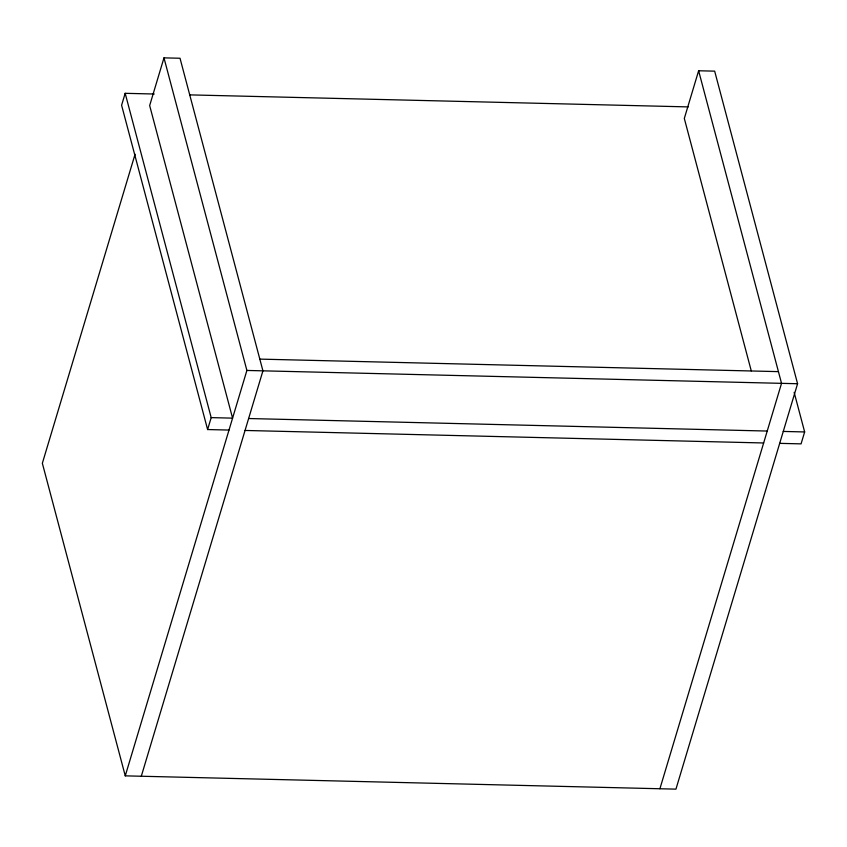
<?xml version="1.0" encoding="UTF-8"?>
<svg xmlns="http://www.w3.org/2000/svg" width="847" height="847" viewBox="0 0 847 847"><rect width="100%" height="100%" fill="white"/><g stroke="black" fill="none" stroke-linecap="round" stroke-linejoin="round"><path stroke-width="1.27" d="M154.249 94.017L125.176 93.318L121.597 105.24L207.61 429.545L228.997 430.064M135.075 154.207L42.35 463.267L125.261 775.852L675.948 789.139L797.578 383.733L714.667 71.148L698.627 70.767L684.312 118.453L751.268 370.88M141.301 776.233L262.93 370.838L180.019 58.252L163.979 57.861L149.665 105.557L232.576 418.143L211.189 417.624L125.176 93.318M207.61 429.545L211.189 417.624M125.261 775.852L246.89 370.446L163.979 57.861M659.908 788.748L781.537 383.352L698.627 70.767M794.147 392.362L804.65 431.949L801.071 443.87L779.685 443.352M189.94 94.885L688.23 106.902M259.817 359.117L778.425 371.632M246.89 370.446L797.578 383.733M248.616 418.524L767.223 431.049M783.263 431.43L804.65 431.949M245.037 430.456L763.645 442.97"/></g></svg>
